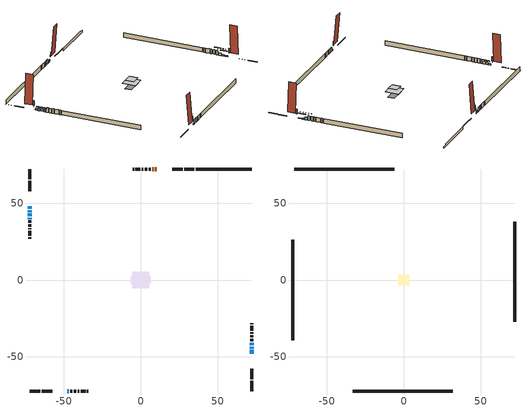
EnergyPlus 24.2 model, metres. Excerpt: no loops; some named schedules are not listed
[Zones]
conditioned space
 floor adiabatic (AdiabaticFloorConstruction): -5.45,-5.45 -5.45,5.45 5.45,5.45 5.45,-5.45 z2.06
 floor foundation (Slab1 construction): -6.53,-2.56 -6.53,2.56 6.53,2.56 6.53,-2.56 z-1.34
 wall outside (RimJoist1 construction): 34.89,72.15 28.11,72.15 / -72.15,-72.15 -65.38,-72.15 / -72.15,72.15 -72.15,65.38 / 72.15,-72.15 72.15,-65.38 z0.84:1.14
 wall outside (RimJoist2 construction): 27.19,72.15 20.37,72.15 / -64.45,-72.15 -57.64,-72.15 / -72.15,64.45 -72.15,57.64 / 72.15,-64.45 72.15,-57.64 z0.84:1.14
 wall outside (AdiabaticWallConstruction 1): 10.54,72.15 9.24,72.15 / 8.31,72.15 7.48,72.15 z0.84:2.87
 wall outside (AdiabaticWallConstruction): -72.15,47.8 -72.15,46.22 z0.84:2; 72.15,-47.8 72.15,-45.48 z0.84:1.45; -47.8,-72.15 -46.8,-72.15 z0.84:2.06; 72.15,-44.56 72.15,-43.4 z0.84:1.73; 72.15,-42.47 72.15,-40.7 z0.84:2.91; -72.15,45.29 -72.15,44.19 / -72.15,43.26 -72.15,41.52 / -72.15,40.6 -72.15,39.62 z0.84:2.61
 wall outside (Wall1 construction): 6.55,72.15 5.07,72.15 / -45.87,-72.15 -44.39,-72.15 / -72.15,38.69 -72.15,37.21 / 72.15,-39.77 72.15,-38.29 z0.84:4.5
 wall outside (Wall2 construction): 4.14,72.15 2.57,72.15 / -43.46,-72.15 -41.89,-72.15 / -72.15,36.28 -72.15,34.71 / 72.15,-37.36 72.15,-35.79 z0.84:4.5
 wall outside (Wall3 construction): 1.64,72.15 0.74,72.15 / -40.96,-72.15 -40.06,-72.15 / -72.15,33.78 -72.15,32.87 / 72.15,-34.86 72.15,-33.95 z0.84:4.5
 wall outside (Wall4 construction): -0.19,72.15 -3.43,72.15 / -39.13,-72.15 -35.89,-72.15 / -72.15,31.94 -72.15,28.71 / 72.15,-33.03 72.15,-29.79 z0.84:4.5
 wall outside (Wall5 construction): -4.36,72.15 -5.21,72.15 / -34.96,-72.15 -34.11,-72.15 / -72.15,27.78 -72.15,26.93 / 72.15,-28.86 72.15,-28.01 z0.84:4.5
 wall foundation (FoundationWall1 construction): 35.82,72.15,-1.34 35.82,72.15,0.84 68.52,72.15,0.84 68.52,72.15,-0.01 72.15,72.15,-0.01 72.15,72.15,-1.34
 window (WindowConstruction): -72.15,47.8 -72.15,46.22 z0.84:2
 window (WindowConstruction 7): 72.15,-47.8 72.15,-45.49 z0.84:1.45
 window (WindowConstruction 6): -47.8,-72.15 -46.8,-72.15 z0.84:2.06
 window (WindowConstruction 1): 72.15,-44.56 72.15,-43.4 z0.84:1.72
 window (WindowConstruction 2): 72.15,-42.47 72.15,-40.7 z0.84:2.91
 window (WindowConstruction 3): -72.15,45.29 -72.15,44.19 z0.84:2.61
 window (WindowConstruction 4): -72.15,43.26 -72.15,41.52 z0.84:2.61
 window (WindowConstruction 5): -72.15,40.6 -72.15,39.62 z0.84:2.61
 door (Door): 10.54,72.15 9.24,72.15 z0.84:2.87
 door (Door 1): 8.31,72.15 7.48,72.15 z0.84:2.87
 ceiling adiabatic (AdiabaticFloorConstruction): 5.45,-5.45 5.45,5.45 -5.45,5.45 -5.45,-5.45 z2.06
 roof outside (Roof2 construction): 11.47,72.15,4.5 11.47,71.84,8.15 12.38,71.84,8.15 12.38,72.15,4.5; -48.73,-72.15,4.5 -48.73,-71.84,8.15 -49.65,-71.84,8.15 -49.65,-72.15,4.5; -72.15,48.73,4.5 -71.84,48.73,8.15 -71.84,49.65,8.15 -72.15,49.65,4.5; 72.15,-48.73,4.5 71.84,-48.73,8.15 71.84,-49.65,8.15 72.15,-49.65,4.5
attic - vented
 floor to conditioned space (Floor1 construction Reversed): -3.53,-3.53 -3.53,3.53 3.53,3.53 3.53,-3.53 z4.5
 wall outside (Wall6 construction): -6.14,72.15 -71.22,72.15 / -33.18,-72.15 31.9,-72.15 / -72.15,26 -72.15,-39.08 / 72.15,-27.08 72.15,38 z0.84:4.5
 roof outside (Roof1 construction): 13.31,72.15,4.5 13.31,70.11,28.94 19.44,70.11,28.94 19.44,72.15,4.5; -50.58,-72.15,4.5 -50.58,-70.11,28.94 -56.71,-70.11,28.94 -56.71,-72.15,4.5; -72.15,50.58,4.5 -70.11,50.58,28.94 -70.11,56.71,28.94 -72.15,56.71,4.5; 72.15,-50.58,4.5 70.11,-50.58,28.94 70.11,-56.71,28.94 72.15,-56.71,4.5
shading: -72.15,44.8 -72.15,49.22 -72.56,49.22 -72.56,44.8 z3.42; 72.15,-41.65 72.15,-51.63 72.56,-51.63 72.56,-41.65 z5.28; 72.15,-39.57 72.15,-48.39 72.56,-48.39 72.56,-39.57 z5.56; 72.15,-36.87 72.15,-46.3 72.56,-46.3 72.56,-36.87 z6.74; -72.15,42.77 -72.15,46.71 -72.56,46.71 -72.56,42.77 z4.03; -72.15,40.1 -72.15,44.68 -72.56,44.68 -72.56,40.1 z4.03; -72.15,38.2 -72.15,42.02 -72.56,42.02 -72.56,38.2 z4.03
[Building]
Building 1: Terrain=Suburbs
[Site:Location]
Mont Joli AP_QC: Latitude {deg}=48.61; Longitude {deg}=-68.21; Time Zone {hr}=-5; Elevation {m}=52; Keep Site Location Information=Yes
[Site:GroundTemperature:Shallow]
-0.843868, -3.04892, -3.2255, -2.1791, 2.02165, 6.20283, 9.82768, 12.1239, 12.319, 10.4514, 6.91898, 2.86606
[Site:WaterMainsTemperature]
Calculation Method=Schedule; Temperature Schedule=mains temperature schedule
[Material] Roughness=Rough; Thermal Absorptance=0.9
Name | Thickness {m} | Conductivity {W/m-K} | Density {kg/m3} | Specific Heat {J/kg-K} | Solar Absorptance | Visible Absorptance
asphalt or fiberglass shingles | 0.00635 | 0.162714 | 1121.4 | 1465.45 | 0.4 | 0.4
ceiling loosefill ins | 0.338667 | 0.0480833 | 16.02 | 1046.75 | 0.7 | 0.7
ceiling stud and cavity | 0.1397 | 0.190256 | 65.682 | 1177.47 | 0.7 | 0.7
concrete 4.0 in. | 0.1016 | 1.803125 | 2242.8 | 837.4 | 0.7 | 0.7
concrete 8.0 in. | 0.2032 | 1.803125 | 2242.8 | 837.4 | 0.7 | 0.7
door material | 0.04445 | 0.0451087 | 512.64 | 1214.23 | 0.7 | 0.7
exterior vertical ins | 0.0457286 | 0.029427 | 32.04 | 1214.23 | 0.7 | 0.7
floor covering | 0.0127 | 0.0433444 | 54.468 | 1339.84 | 0.6 | 0.6
floor rigid ins; wall rigid ins 1 | 0.512978 | 0.029427 | 32.04 | 1214.23 | 0.7 | 0.7
floor stud and cavity | 0.1397 | 1.75129 | 37.0049 | 1207.88 | 0.7 | 0.7
furniture material conditioned space 1 | 0.1524 | 0.115458 | 640.8 | 1214.23 | 0.6 | 0.6
gypsum board | 0.0127 | 0.160291 | 801 | 837.4 | 0.6 | 0.6
gypsum board 1 | 0.0127 | 0.160291 | 801 | 837.4 | 0.7 | 0.7
osb sheathing 0.5 in. | 0.0127 | 0.115458 | 512.64 | 1214.23 | 0.7 | 0.7
osb sheathing 0.75 in. | 0.01905 | 0.115458 | 512.64 | 1214.23 | 0.7 | 0.7
osb sheathing 2.0 in. | 0.0508 | 0.115458 | 512.64 | 1214.23 | 0.7 | 0.7
rim joist rigid ins; wall rigid ins | 0.051816 | 0.029427 | 32.04 | 1214.23 | 0.7 | 0.7
rim joist stud and cavity | 0.0508 | 0.0451784 | 125.044 | 1163.47 | 0.6 | 0.6
rim joist stud and cavity 1 | 0.0508 | 0.0389034 | 125.044 | 1163.47 | 0.6 | 0.6
roof rigid ins | 0.103632 | 0.029427 | 32.04 | 1214.23 | 0.7 | 0.7
roof stud and cavity | 0.2032 | 0.134694 | 78.34581 | 1123.46 | 0.7 | 0.7
wall stud and cavity | 0.1397 | 0.121872 | 139.0536 | 1170.24 | 0.7 | 0.7
wall stud and cavity 1 | 0.1397 | 0.140672 | 139.0536 | 1170.24 | 0.7 | 0.7
wall stud and cavity 2 | 0.1397 | 0.134245 | 139.0536 | 1170.24 | 0.7 | 0.7
wall stud and cavity 3 | 0.1397 | 0.0983129 | 139.0536 | 1170.24 | 0.7 | 0.7
wall stud and cavity 4 | 0.1397 | 0.11824 | 139.0536 | 1170.24 | 0.7 | 0.7
wall stud and cavity 5 | 0.0889 | 6.9971 | 50.32683 | 1063.81 | 0.6 | 0.6
wall stud and cavity 6 | 0.0889 | 0.380278 | 52.3479 | 1209.89 | 0.7 | 0.7
wall stud and cavity 7 | 0.0889 | 0.391764 | 83.0341 | 1211.67 | 0.7 | 0.7
wood siding | 0.0254 | 0.102417 | 544.68 | 1172.36 | 0.4 | 0.4
wood siding 1 | 0.00254 | 0.102417 | 544.68 | 1172.36 | 0.4 | 0.4
wood siding 2; wood siding 3; wood siding 4 | 0.0254 | 0.102417 | 544.68 | 1172.36 | 0.7 | 0.7
[WindowMaterial:SimpleGlazingSystem]
Name | U-Factor {W/m2-K} | Solar Heat Gain Coefficient
WindowMaterial | 1.9027 | 0.35
WindowMaterial 1 | 2.20647 | 0.6
WindowMaterial 2 | 1.79936 | 0.39
WindowMaterial 3 | 1.71362 | 0.41
WindowMaterial 4 | 1.65173 | 0.43
WindowMaterial 5 | 1.734629 | 0.4
WindowMaterial 6 | 6.75625 | 0.73
WindowMaterial 7 | 2.28426 | 0.58
[Construction]
AdiabaticFloorConstruction: floor stud and cavity, floor rigid ins, osb sheathing 0.75 in., floor covering
AdiabaticWallConstruction: wood siding 3, wall rigid ins 1, wall stud and cavity 6, gypsum board
AdiabaticWallConstruction 1: wood siding 4, wall rigid ins 1, wall stud and cavity 6, gypsum board
Door; Door 1: door material
Floor1 construction Reversed: gypsum board, ceiling stud and cavity, ceiling loosefill ins
FoundationWall1 construction: concrete 8.0 in., gypsum board 1
furniture construction conditioned space 1: furniture material conditioned space 1
PartitionWallConstruction: gypsum board, wall stud and cavity 7, gypsum board
RimJoist1 construction: wood siding 2, osb sheathing 2.0 in., rim joist stud and cavity
RimJoist2 construction: wood siding 2, rim joist rigid ins, osb sheathing 2.0 in., rim joist stud and cavity 1
Roof1 construction: asphalt or fiberglass shingles
Roof2 construction: asphalt or fiberglass shingles, roof rigid ins, osb sheathing 0.75 in., roof stud and cavity, gypsum board
Slab1 construction: concrete 4.0 in.
Wall1 construction: wood siding, wall rigid ins, osb sheathing 0.5 in., wall stud and cavity, gypsum board
Wall2 construction: wood siding, wall rigid ins, osb sheathing 0.5 in., wall stud and cavity 1, gypsum board
Wall3 construction: wood siding, wall rigid ins, osb sheathing 0.5 in., wall stud and cavity 2, gypsum board
Wall4 construction: wood siding, wall rigid ins, osb sheathing 0.5 in., wall stud and cavity 3, gypsum board
Wall5 construction: wood siding, wall rigid ins, osb sheathing 0.5 in., wall stud and cavity 4, gypsum board
Wall6 construction: wood siding 1, wall stud and cavity 5
WindowConstruction: WindowMaterial
WindowConstruction 1: WindowMaterial 1
WindowConstruction 2: WindowMaterial 2
WindowConstruction 3: WindowMaterial 3
WindowConstruction 4: WindowMaterial 4
WindowConstruction 5: WindowMaterial 5
WindowConstruction 6: WindowMaterial 6
WindowConstruction 7: WindowMaterial 7
[Zone] Multiplier=1; Part of Total Floor Area=Yes
Name | Volume {m3}
attic - vented | 58.634
conditioned space | 450.9
[Space]
Name | Zone | Volume {m3}
attic - vented 1 | attic - vented | 58.634
conditioned space 1 | conditioned space | 450.9
[ZoneInfiltration:EffectiveLeakageArea]
infil attic - vented 1: Zone or Space=attic - vented 1; Schedule=Always On Discrete; Effective Air Leakage Area {cm2}=1737.39; Stack Coefficient=0.00195388; Wind Coefficient=2.98654e-05
[ZoneMixing]
whole house fan mix: Zone or Space=attic - vented; Schedule=Always On Continuous; Design Flow Rate Calculation Method=Flow/Zone; Design Flow Rate {m3/s}=0; Source Zone or Space=conditioned space
[SurfaceProperty:ExposedFoundationPerimeter]
Slab1: Exposed Perimeter Calculation Method=TotalExposedPerimeter; Total Exposed Perimeter {m}=36.333
[InternalMass] Zone or ZoneList=conditioned space; Space or SpaceList=conditioned space 1
Name | Construction | Surface Area {m2}
furniture mass conditioned space 1 | furniture construction conditioned space 1 | 74.2399
partition wall mass | PartitionWallConstruction | 185.6
[Lights]
interior lighting: Zone or ZoneList or Space or SpaceList=conditioned space 1; Schedule=interior lighting schedule; Design Level Calculation Method=LightingLevel; Lighting Level {W}=343.2; Return Air Fraction=0; Fraction Radiant=0.6; Fraction Visible=0.2; Fraction Replaceable=1
[People]
occupants: Zone or ZoneList or Space or SpaceList=conditioned space 1; Number of People Schedule=occupants schedule; Number of People Calculation Method=People; Number of People=3; Fraction Radiant=0.314171; Sensible Heat Fraction=0.56303; Activity Level Schedule=occupants activity schedule; Carbon Dioxide Generation Rate {m3/s-W}=0; Enable ASHRAE 55 Comfort Warnings=No; Mean Radiant Temperature Calculation Type=EnclosureAveraged
[ElectricEquipment] Zone or ZoneList or Space or SpaceList=conditioned space 1; Design Level Calculation Method=EquipmentLevel
Name | Schedule | Design Level {W} | Fraction Latent | Fraction Radiant | Fraction Lost
clothes dryer | clothes dryer schedule | 140.772 | 0.015 | 0.081 | 0.85
clothes washer | clothes washer schedule | 32.1985 | 0.03 | 0.162 | 0.7
cooking range | cooking range schedule | 215.147 | 0.08 | 0.432 | 0.2
dishwasher | dishwasher schedule | 66.8632 | 0.3 | 0.18 | 0.4
fridge | fridge schedule | 72.9452 | 0 | 0.6 | 0
mech vent bath fan 0 | mech vent bath fan 0 schedule | 50.2 | 0 | 0 | 1
mech vent house fan | mech vent house fan schedule | 19.9167 | 0 | 0 | 0.5
mech vent house fan cfis | mech vent house fan cfis schedule | 0 | 0 | 0 | 0
mech vent range fan 0 | mech vent range fan 0 schedule | 57 | 0 | 0 | 1
misc plug loads | misc plug loads schedule | 494.7 | 0.045 | 0.513 | 0.1
whole house fan | Always On Discrete | 0 | 0 | 0 | 1
[OtherEquipment] Zone or ZoneList or Space or SpaceList=conditioned space 1; Design Level Calculation Method=EquipmentLevel
Name | Fuel Type | Schedule | Design Level {W} | Fraction Latent | Fraction Radiant | Fraction Lost
clothes dryer 1 | Electricity | clothes dryer schedule | 0 | 0.015 | 0.081 | 0.85
cooking range 1 | Electricity | cooking range schedule | 0 | 0.08 | 0.432 | 0.2
general water use latent | None | general water use schedule | 62.594 | 1 | 0 | 0
general water use sensible | None | general water use schedule | -61.6891 | 0 | 0.6 | 0
mech vent house fan latent load | None | Always On Discrete | 0 | 1 | 0 | 0
mech vent house fan sensible load | None | Always On Discrete | 0 | 0 | 0 | 0
water heater energy adjustment1 | Electricity | Always On Discrete | 0.01 | 0 | 0 | 1
[ZoneInfiltration:DesignFlowRate] Zone or ZoneList or Space or SpaceList=conditioned space 1; Schedule=Always On Discrete; Design Flow Rate Calculation Method=Flow/Zone; Design Flow Rate {m3/s}=0
infil flow; natural vent flow; whole house fan flow
[ZoneControl:Thermostat]
conditioned space Thermostat: Zone or ZoneList=conditioned space; Control Type Schedule=conditioned space Thermostat Schedule; Control 1=conditioned space temperature setpoint; Temperature Difference Between Cutout And Setpoint {deltaC}=0
[ThermostatSetpoint:DualSetpoint]
conditioned space temperature setpoint: Heating Setpoint Temperature Schedule=heating setpoint; Cooling Setpoint Temperature Schedule=cooling setpoint
[Zone equipment]
conditioned space: electric baseboard
[Foundation:Kiva]
Foundation Kiva 1: Initial Indoor Air Temperature {C}=18; Wall Height Above Grade {m}=0.839998; Wall Depth Below Slab {m}=0.2032; Custom Block Material Name 1=exterior vertical ins; Custom Block Depth 1 {m}=2.17999; Custom Block X Position 1 {m}=0.2159; Custom Block Z Position 1 {m}=0
[Foundation:Kiva:Settings]
Soil Conductivity {W/m-K}=0.849921; Soil Density {kg/m3}=1842.3; Soil Specific Heat {J/kg-K}=418.7; Ground Solar Absorptivity=0.9; Ground Thermal Absorptivity=0.9; Ground Surface Roughness {m}=0.03; Far-Field Width {m}=40; Deep-Ground Boundary Condition=ZeroFlux; Deep-Ground Depth {m}=40; Minimum Cell Dimension {m}=0.2; Maximum Cell Growth Coefficient=3; Simulation Timestep=Timestep
[Exterior:Lights]
exterior lighting: Schedule=exterior lighting schedule; Design Level {W}=75.6
[EnergyManagementSystem:Sensor] Output:Variable or Output:Meter Index Key=conditioned space
Name | Output:Variable or Output:Meter
conditioned_space_clg_unmet_s | Zone Cooling Setpoint Not Met Time
conditioned_space_htg_unmet_s | Zone Heating Setpoint Not Met Time
fridge_tin_s; tin_s; tin_s_1 | Zone Mean Air Temperature
tout_s | Zone Outdoor Air Drybulb Temperature
win_s | Zone Air Humidity Ratio
[Schedule:Constant]
Name | Hourly Value
Always On Continuous; mech vent house fan schedule; mech vent house fan cfis schedule; Always On Discrete | 1
occupants activity schedule | 117.228
fridge schedule | 0
[Schedule:Week:Daily]
interior lighting schedule Week Rule - Jan1-Jan27: interior lighting schedule day, interior lighting schedule day, interior lighting schedule day, interior lighting schedule day, interior lighting schedule day, interior lighting schedule day, interior lighting schedule day, interior lighting schedule default day, interior lighting schedule default day, interior lighting schedule default day, interior lighting schedule default day, interior lighting schedule default day
interior lighting schedule Week Rule - Jan28-Feb3: interior lighting schedule day, interior lighting schedule day, interior lighting schedule day, interior lighting schedule day, interior lighting schedule day 1, interior lighting schedule day 1, interior lighting schedule day 1, interior lighting schedule default day, interior lighting schedule default day, interior lighting schedule default day, interior lighting schedule default day, interior lighting schedule default day
interior lighting schedule Week Rule - Feb4-Feb24: interior lighting schedule day 1, interior lighting schedule day 1, interior lighting schedule day 1, interior lighting schedule day 1, interior lighting schedule day 1, interior lighting schedule day 1, interior lighting schedule day 1, interior lighting schedule default day, interior lighting schedule default day, interior lighting schedule default day, interior lighting schedule default day, interior lighting schedule default day
interior lighting schedule Week Rule - Feb25-Mar3: interior lighting schedule day 1, interior lighting schedule day 1, interior lighting schedule day 1, interior lighting schedule day 1, interior lighting schedule day 2, interior lighting schedule day 2, interior lighting schedule day 2, interior lighting schedule default day, interior lighting schedule default day, interior lighting schedule default day, interior lighting schedule default day, interior lighting schedule default day
interior lighting schedule Week Rule - Mar4-Mar31: interior lighting schedule day 2, interior lighting schedule day 2, interior lighting schedule day 2, interior lighting schedule day 2, interior lighting schedule day 2, interior lighting schedule day 2, interior lighting schedule day 2, interior lighting schedule default day, interior lighting schedule default day, interior lighting schedule default day, interior lighting schedule default day, interior lighting schedule default day
interior lighting schedule Week Rule - Apr1-Apr28: interior lighting schedule day 3, interior lighting schedule day 3, interior lighting schedule day 3, interior lighting schedule day 3, interior lighting schedule day 3, interior lighting schedule day 3, interior lighting schedule day 3, interior lighting schedule default day, interior lighting schedule default day, interior lighting schedule default day, interior lighting schedule default day, interior lighting schedule default day
interior lighting schedule Week Rule - Apr29-May5: interior lighting schedule day 3, interior lighting schedule day 3, interior lighting schedule day 4, interior lighting schedule day 4, interior lighting schedule day 4, interior lighting schedule day 4, interior lighting schedule day 4, interior lighting schedule default day, interior lighting schedule default day, interior lighting schedule default day, interior lighting schedule default day, interior lighting schedule default day
interior lighting schedule Week Rule - May6-May26: interior lighting schedule day 4, interior lighting schedule day 4, interior lighting schedule day 4, interior lighting schedule day 4, interior lighting schedule day 4, interior lighting schedule day 4, interior lighting schedule day 4, interior lighting schedule default day, interior lighting schedule default day, interior lighting schedule default day, interior lighting schedule default day, interior lighting schedule default day
interior lighting schedule Week Rule - May27-Jun2: interior lighting schedule day 4, interior lighting schedule day 4, interior lighting schedule day 4, interior lighting schedule day 4, interior lighting schedule day 4, interior lighting schedule day 5, interior lighting schedule day 5, interior lighting schedule default day, interior lighting schedule default day, interior lighting schedule default day, interior lighting schedule default day, interior lighting schedule default day
interior lighting schedule Week Rule - Jun3-Jun30: interior lighting schedule day 5, interior lighting schedule day 5, interior lighting schedule day 5, interior lighting schedule day 5, interior lighting schedule day 5, interior lighting schedule day 5, interior lighting schedule day 5, interior lighting schedule default day, interior lighting schedule default day, interior lighting schedule default day, interior lighting schedule default day, interior lighting schedule default day
interior lighting schedule Week Rule - Jul1-Jul28: interior lighting schedule day 6, interior lighting schedule day 6, interior lighting schedule day 6, interior lighting schedule day 6, interior lighting schedule day 6, interior lighting schedule day 6, interior lighting schedule day 6, interior lighting schedule default day, interior lighting schedule default day, interior lighting schedule default day, interior lighting schedule default day, interior lighting schedule default day
interior lighting schedule Week Rule - Jul29-Aug4: interior lighting schedule day 6, interior lighting schedule day 6, interior lighting schedule day 6, interior lighting schedule day 7, interior lighting schedule day 7, interior lighting schedule day 7, interior lighting schedule day 7, interior lighting schedule default day, interior lighting schedule default day, interior lighting schedule default day, interior lighting schedule default day, interior lighting schedule default day
interior lighting schedule Week Rule - Aug5-Aug25: interior lighting schedule day 7, interior lighting schedule day 7, interior lighting schedule day 7, interior lighting schedule day 7, interior lighting schedule day 7, interior lighting schedule day 7, interior lighting schedule day 7, interior lighting schedule default day, interior lighting schedule default day, interior lighting schedule default day, interior lighting schedule default day, interior lighting schedule default day
interior lighting schedule Week Rule - Aug26-Sep1: interior lighting schedule day 7, interior lighting schedule day 7, interior lighting schedule day 7, interior lighting schedule day 7, interior lighting schedule day 7, interior lighting schedule day 7, interior lighting schedule day 8, interior lighting schedule default day, interior lighting schedule default day, interior lighting schedule default day, interior lighting schedule default day, interior lighting schedule default day
interior lighting schedule Week Rule - Sep2-Sep29: interior lighting schedule day 8, interior lighting schedule day 8, interior lighting schedule day 8, interior lighting schedule day 8, interior lighting schedule day 8, interior lighting schedule day 8, interior lighting schedule day 8, interior lighting schedule default day, interior lighting schedule default day, interior lighting schedule default day, interior lighting schedule default day, interior lighting schedule default day
interior lighting schedule Week Rule - Sep30-Oct6: interior lighting schedule day 8, interior lighting schedule day 9, interior lighting schedule day 9, interior lighting schedule day 9, interior lighting schedule day 9, interior lighting schedule day 9, interior lighting schedule day 9, interior lighting schedule default day, interior lighting schedule default day, interior lighting schedule default day, interior lighting schedule default day, interior lighting schedule default day
interior lighting schedule Week Rule - Oct7-Oct27: interior lighting schedule day 9, interior lighting schedule day 9, interior lighting schedule day 9, interior lighting schedule day 9, interior lighting schedule day 9, interior lighting schedule day 9, interior lighting schedule day 9, interior lighting schedule default day, interior lighting schedule default day, interior lighting schedule default day, interior lighting schedule default day, interior lighting schedule default day
interior lighting schedule Week Rule - Oct28-Nov3: interior lighting schedule day 9, interior lighting schedule day 9, interior lighting schedule day 9, interior lighting schedule day 9, interior lighting schedule day 10, interior lighting schedule day 10, interior lighting schedule day 10, interior lighting schedule default day, interior lighting schedule default day, interior lighting schedule default day, interior lighting schedule default day, interior lighting schedule default day
interior lighting schedule Week Rule - Nov4-Nov24: interior lighting schedule day 10, interior lighting schedule day 10, interior lighting schedule day 10, interior lighting schedule day 10, interior lighting schedule day 10, interior lighting schedule day 10, interior lighting schedule day 10, interior lighting schedule default day, interior lighting schedule default day, interior lighting schedule default day, interior lighting schedule default day, interior lighting schedule default day
interior lighting schedule Week Rule - Nov25-Dec1: interior lighting schedule day 10, interior lighting schedule day 10, interior lighting schedule day 10, interior lighting schedule day 10, interior lighting schedule day 10, interior lighting schedule day 10, interior lighting schedule day 11, interior lighting schedule default day, interior lighting schedule default day, interior lighting schedule default day, interior lighting schedule default day, interior lighting schedule default day
interior lighting schedule Week Rule - Dec2-Dec31: interior lighting schedule day 11, interior lighting schedule day 11, interior lighting schedule day 11, interior lighting schedule day 11, interior lighting schedule day 11, interior lighting schedule day 11, interior lighting schedule day 11, interior lighting schedule default day, interior lighting schedule default day, interior lighting schedule default day, interior lighting schedule default day, interior lighting schedule default day
occupants schedule Week Rule - Jan1-Dec31: occupants schedule day, occupants schedule day, occupants schedule day, occupants schedule day, occupants schedule day, occupants schedule day, occupants schedule day, occupants schedule default day, occupants schedule default day, occupants schedule default day, occupants schedule default day, occupants schedule default day
clothes dryer schedule Week Rule - Jan1-Dec31: clothes dryer schedule day, clothes dryer schedule day, clothes dryer schedule day, clothes dryer schedule day, clothes dryer schedule day, clothes dryer schedule day, clothes dryer schedule day, clothes dryer schedule default day, clothes dryer schedule default day, clothes dryer schedule default day, clothes dryer schedule default day, clothes dryer schedule default day
clothes washer schedule Week Rule - Jan1-Dec31: clothes washer schedule day, clothes washer schedule day, clothes washer schedule day, clothes washer schedule day, clothes washer schedule day, clothes washer schedule day, clothes washer schedule day, clothes washer schedule default day, clothes washer schedule default day, clothes washer schedule default day, clothes washer schedule default day, clothes washer schedule default day
cooking range schedule Week Rule - Jan1-Dec31: cooking range schedule day, cooking range schedule day, cooking range schedule day, cooking range schedule day, cooking range schedule day, cooking range schedule day, cooking range schedule day, cooking range schedule default day, cooking range schedule default day, cooking range schedule default day, cooking range schedule default day, cooking range schedule default day
dishwasher schedule Week Rule - Jan1-Dec31: dishwasher schedule day, dishwasher schedule day, dishwasher schedule day, dishwasher schedule day, dishwasher schedule day, dishwasher schedule day, dishwasher schedule day, dishwasher schedule default day, dishwasher schedule default day, dishwasher schedule default day, dishwasher schedule default day, dishwasher schedule default day
mech vent bath fan 0 schedule Week Rule - Jan1-Dec31: mech vent bath fan 0 schedule day, mech vent bath fan 0 schedule day, mech vent bath fan 0 schedule day, mech vent bath fan 0 schedule day, mech vent bath fan 0 schedule day, mech vent bath fan 0 schedule day, mech vent bath fan 0 schedule day, mech vent bath fan 0 schedule default day, mech vent bath fan 0 schedule default day, mech vent bath fan 0 schedule default day, mech vent bath fan 0 schedule default day, mech vent bath fan 0 schedule default day
mech vent range fan 0 schedule Week Rule - Jan1-Dec31: mech vent range fan 0 schedule day, mech vent range fan 0 schedule day, mech vent range fan 0 schedule day, mech vent range fan 0 schedule day, mech vent range fan 0 schedule day, mech vent range fan 0 schedule day, mech vent range fan 0 schedule day, mech vent range fan 0 schedule default day, mech vent range fan 0 schedule default day, mech vent range fan 0 schedule default day, mech vent range fan 0 schedule default day, mech vent range fan 0 schedule default day
misc plug loads schedule Week Rule - Jan1-Dec31: misc plug loads schedule day, misc plug loads schedule day, misc plug loads schedule day, misc plug loads schedule day, misc plug loads schedule day, misc plug loads schedule day, misc plug loads schedule day, misc plug loads schedule default day, misc plug loads schedule default day, misc plug loads schedule default day, misc plug loads schedule default day, misc plug loads schedule default day
general water use schedule Week Rule - Jan1-Dec31: general water use schedule day, general water use schedule day, general water use schedule day, general water use schedule day, general water use schedule day, general water use schedule day, general water use schedule day, general water use schedule default day, general water use schedule default day, general water use schedule default day, general water use schedule default day, general water use schedule default day
exterior lighting schedule Week Rule - Jan1-Jan27: exterior lighting schedule day, exterior lighting schedule day, exterior lighting schedule day, exterior lighting schedule day, exterior lighting schedule day, exterior lighting schedule day, exterior lighting schedule day, exterior lighting schedule default day, exterior lighting schedule default day, exterior lighting schedule default day, exterior lighting schedule default day, exterior lighting schedule default day
exterior lighting schedule Week Rule - Jan28-Feb3: exterior lighting schedule day, exterior lighting schedule day, exterior lighting schedule day, exterior lighting schedule day, exterior lighting schedule day 1, exterior lighting schedule day 1, exterior lighting schedule day 1, exterior lighting schedule default day, exterior lighting schedule default day, exterior lighting schedule default day, exterior lighting schedule default day, exterior lighting schedule default day
exterior lighting schedule Week Rule - Feb4-Feb24: exterior lighting schedule day 1, exterior lighting schedule day 1, exterior lighting schedule day 1, exterior lighting schedule day 1, exterior lighting schedule day 1, exterior lighting schedule day 1, exterior lighting schedule day 1, exterior lighting schedule default day, exterior lighting schedule default day, exterior lighting schedule default day, exterior lighting schedule default day, exterior lighting schedule default day
exterior lighting schedule Week Rule - Feb25-Mar3: exterior lighting schedule day 1, exterior lighting schedule day 1, exterior lighting schedule day 1, exterior lighting schedule day 1, exterior lighting schedule day 2, exterior lighting schedule day 2, exterior lighting schedule day 2, exterior lighting schedule default day, exterior lighting schedule default day, exterior lighting schedule default day, exterior lighting schedule default day, exterior lighting schedule default day
exterior lighting schedule Week Rule - Mar4-Mar31: exterior lighting schedule day 2, exterior lighting schedule day 2, exterior lighting schedule day 2, exterior lighting schedule day 2, exterior lighting schedule day 2, exterior lighting schedule day 2, exterior lighting schedule day 2, exterior lighting schedule default day, exterior lighting schedule default day, exterior lighting schedule default day, exterior lighting schedule default day, exterior lighting schedule default day
exterior lighting schedule Week Rule - Apr1-Apr28: exterior lighting schedule day 3, exterior lighting schedule day 3, exterior lighting schedule day 3, exterior lighting schedule day 3, exterior lighting schedule day 3, exterior lighting schedule day 3, exterior lighting schedule day 3, exterior lighting schedule default day, exterior lighting schedule default day, exterior lighting schedule default day, exterior lighting schedule default day, exterior lighting schedule default day
exterior lighting schedule Week Rule - Apr29-May5: exterior lighting schedule day 3, exterior lighting schedule day 3, exterior lighting schedule day 4, exterior lighting schedule day 4, exterior lighting schedule day 4, exterior lighting schedule day 4, exterior lighting schedule day 4, exterior lighting schedule default day, exterior lighting schedule default day, exterior lighting schedule default day, exterior lighting schedule default day, exterior lighting schedule default day
exterior lighting schedule Week Rule - May6-May26: exterior lighting schedule day 4, exterior lighting schedule day 4, exterior lighting schedule day 4, exterior lighting schedule day 4, exterior lighting schedule day 4, exterior lighting schedule day 4, exterior lighting schedule day 4, exterior lighting schedule default day, exterior lighting schedule default day, exterior lighting schedule default day, exterior lighting schedule default day, exterior lighting schedule default day
exterior lighting schedule Week Rule - May27-Jun2: exterior lighting schedule day 4, exterior lighting schedule day 4, exterior lighting schedule day 4, exterior lighting schedule day 4, exterior lighting schedule day 4, exterior lighting schedule day 5, exterior lighting schedule day 5, exterior lighting schedule default day, exterior lighting schedule default day, exterior lighting schedule default day, exterior lighting schedule default day, exterior lighting schedule default day
exterior lighting schedule Week Rule - Jun3-Jun30: exterior lighting schedule day 5, exterior lighting schedule day 5, exterior lighting schedule day 5, exterior lighting schedule day 5, exterior lighting schedule day 5, exterior lighting schedule day 5, exterior lighting schedule day 5, exterior lighting schedule default day, exterior lighting schedule default day, exterior lighting schedule default day, exterior lighting schedule default day, exterior lighting schedule default day
exterior lighting schedule Week Rule - Jul1-Jul28: exterior lighting schedule day 6, exterior lighting schedule day 6, exterior lighting schedule day 6, exterior lighting schedule day 6, exterior lighting schedule day 6, exterior lighting schedule day 6, exterior lighting schedule day 6, exterior lighting schedule default day, exterior lighting schedule default day, exterior lighting schedule default day, exterior lighting schedule default day, exterior lighting schedule default day
exterior lighting schedule Week Rule - Jul29-Aug4: exterior lighting schedule day 6, exterior lighting schedule day 6, exterior lighting schedule day 6, exterior lighting schedule day 7, exterior lighting schedule day 7, exterior lighting schedule day 7, exterior lighting schedule day 7, exterior lighting schedule default day, exterior lighting schedule default day, exterior lighting schedule default day, exterior lighting schedule default day, exterior lighting schedule default day
exterior lighting schedule Week Rule - Aug5-Aug25: exterior lighting schedule day 7, exterior lighting schedule day 7, exterior lighting schedule day 7, exterior lighting schedule day 7, exterior lighting schedule day 7, exterior lighting schedule day 7, exterior lighting schedule day 7, exterior lighting schedule default day, exterior lighting schedule default day, exterior lighting schedule default day, exterior lighting schedule default day, exterior lighting schedule default day
[Schedule:Year]
interior lighting schedule: interior lighting schedule Week Rule - Jan1-Jan27, 1, 1, 1, 27, interior lighting schedule Week Rule - Jan28-Feb3, 1, 28, 2, 3, interior lighting schedule Week Rule - Feb4-Feb24, 2, 4, 2, 24, interior lighting schedule Week Rule - Feb25-Mar3, 2, 25, 3, 3, interior lighting schedule Week Rule - Mar4-Mar31, 3, 4, 3, 31, interior lighting schedule Week Rule - Apr1-Apr28, 4, 1, 4, 28, interior lighting schedule Week Rule - Apr29-May5, 4, 29, 5, 5, interior lighting schedule Week Rule - May6-May26, 5, 6, 5, 26, interior lighting schedule Week Rule - May27-Jun2, 5, 27, 6, 2, interior lighting schedule Week Rule - Jun3-Jun30, 6, 3, 6, 30, interior lighting schedule Week Rule - Jul1-Jul28, 7, 1, 7, 28, interior lighting schedule Week Rule - Jul29-Aug4, 7, 29, 8, 4, interior lighting schedule Week Rule - Aug5-Aug25, 8, 5, 8, 25, interior lighting schedule Week Rule - Aug26-Sep1, 8, 26, 9, 1, interior lighting schedule Week Rule - Sep2-Sep29, 9, 2, 9, 29, interior lighting schedule Week Rule - Sep30-Oct6, 9, 30, 10, 6, interior lighting schedule Week Rule - Oct7-Oct27, 10, 7, 10, 27, interior lighting schedule Week Rule - Oct28-Nov3, 10, 28, 11, 3, interior lighting schedule Week Rule - Nov4-Nov24, 11, 4, 11, 24, interior lighting schedule Week Rule - Nov25-Dec1, 11, 25, 12, 1, interior lighting schedule Week Rule - Dec2-Dec31, 12, 2, 12, 31
occupants schedule: occupants schedule Week Rule - Jan1-Dec31, 1, 1, 12, 31
clothes dryer schedule: clothes dryer schedule Week Rule - Jan1-Dec31, 1, 1, 12, 31
clothes washer schedule: clothes washer schedule Week Rule - Jan1-Dec31, 1, 1, 12, 31
cooking range schedule: cooking range schedule Week Rule - Jan1-Dec31, 1, 1, 12, 31
dishwasher schedule: dishwasher schedule Week Rule - Jan1-Dec31, 1, 1, 12, 31
mech vent bath fan 0 schedule: mech vent bath fan 0 schedule Week Rule - Jan1-Dec31, 1, 1, 12, 31
mech vent range fan 0 schedule: mech vent range fan 0 schedule Week Rule - Jan1-Dec31, 1, 1, 12, 31
misc plug loads schedule: misc plug loads schedule Week Rule - Jan1-Dec31, 1, 1, 12, 31
general water use schedule: general water use schedule Week Rule - Jan1-Dec31, 1, 1, 12, 31
exterior lighting schedule: exterior lighting schedule Week Rule - Jan1-Jan27, 1, 1, 1, 27, exterior lighting schedule Week Rule - Jan28-Feb3, 1, 28, 2, 3, exterior lighting schedule Week Rule - Feb4-Feb24, 2, 4, 2, 24, exterior lighting schedule Week Rule - Feb25-Mar3, 2, 25, 3, 3, exterior lighting schedule Week Rule - Mar4-Mar31, 3, 4, 3, 31, exterior lighting schedule Week Rule - Apr1-Apr28, 4, 1, 4, 28, exterior lighting schedule Week Rule - Apr29-May5, 4, 29, 5, 5, exterior lighting schedule Week Rule - May6-May26, 5, 6, 5, 26, exterior lighting schedule Week Rule - May27-Jun2, 5, 27, 6, 2, exterior lighting schedule Week Rule - Jun3-Jun30, 6, 3, 6, 30, exterior lighting schedule Week Rule - Jul1-Jul28, 7, 1, 7, 28, exterior lighting schedule Week Rule - Jul29-Aug4, 7, 29, 8, 4, exterior lighting schedule Week Rule - Aug5-Aug25, 8, 5, 8, 25, exterior lighting schedule Week Rule - Aug26-Sep1, 8, 26, 9, 1, exterior lighting schedule Week Rule - Sep2-Sep29, 9, 2, 9, 29, exterior lighting schedule Week Rule - Sep30-Oct6, 9, 30, 10, 6, exterior lighting schedule Week Rule - Oct7-Oct27, 10, 7, 10, 27, exterior lighting schedule Week Rule - Oct28-Nov3, 10, 28, 11, 3, exterior lighting schedule Week Rule - Nov4-Nov24, 11, 4, 11, 24, exterior lighting schedule Week Rule - Nov25-Dec1, 11, 25, 12, 1, exterior lighting schedule Week Rule - Dec2-Dec31, 12, 2, 12, 31
[Schedule:Compact]
conditioned space Thermostat Schedule: Through: 12/31, For: AllDays, Until: 24:00, 4
mains temperature schedule: Through: 01/01, For: AllDays, Until: 24:00, 4.55833, Through: 01/02, For: AllDays, Until: 24:00, 4.48833, Through: 01/03, For: AllDays, Until: 24:00, 4.41944, Through: 01/04, For: AllDays, Until: 24:00, 4.35111, Through: 01/05, For: AllDays, Until: 24:00, 4.28389, Through: 01/06, For: AllDays, Until: 24:00, 4.21778, Through: 01/07, For: AllDays, Until: 24:00, 4.15278, Through: 01/08, For: AllDays, Until: 24:00, 4.08889, Through: 01/09, For: AllDays, Until: 24:00, 4.02611, Through: 01/10, For: AllDays, Until: 24:00, 3.96444, Through: 01/11, For: AllDays, Until: 24:00, 3.90333, Through: 01/12, For: AllDays, Until: 24:00, 3.84389, Through: 01/13, For: AllDays, Until: 24:00, 3.78556, Through: 01/14, For: AllDays, Until: 24:00, 3.72833, Through: 01/15, For: AllDays, Until: 24:00, 3.67222, Through: 01/16, For: AllDays, Until: 24:00, 3.61722, Through: 01/17, For: AllDays, Until: 24:00, 3.56333, Through: 01/18, For: AllDays, Until: 24:00, 3.51111, Through: 01/19, For: AllDays, Until: 24:00, 3.46, Through: 01/20, For: AllDays, Until: 24:00, 3.41, Through: 01/21, For: AllDays, Until: 24:00, 3.36111, Through: 01/22, For: AllDays, Until: 24:00, 3.31389, Through: 01/23, For: AllDays, Until: 24:00, 3.26778, Through: 01/24, For: AllDays, Until: 24:00, 3.22278, Through: 01/25, For: AllDays, Until: 24:00, 3.17944, Through: 01/26, For: AllDays, Until: 24:00, 3.13722, Through: 01/27, For: AllDays, Until: 24:00, 3.09667, Through: 01/28, For: AllDays, Until: 24:00, 3.05722, Through: 01/29, For: AllDays, Until: 24:00, 3.01944, Through: 01/30, For: AllDays, Until: 24:00, 2.98278, Through: 01/31, For: AllDays, Until: 24:00, 2.94778, Through: 02/01, For: AllDays, Until: 24:00, 2.91389, Through: 02/02, For: AllDays, Until: 24:00, 2.88167, Through: 02/03, For: AllDays, Until: 24:00, 2.85056, Through: 02/04, For: AllDays, Until: 24:00, 2.82111, Through: 02/05, For: AllDays, Until: 24:00, 2.79278, Through: 02/06, For: AllDays, Until: 24:00, 2.76667, Through: 02/07, For: AllDays, Until: 24:00, 2.74111, Through: 02/08, For: AllDays, Until: 24:00, 2.71778, Through: 02/09, For: AllDays, Until: 24:00, 2.69556, Through: 02/10, For: AllDays, Until: 24:00, 2.675, Through: 02/11, For: AllDays, Until: 24:00, 2.65556, Through: 02/12, For: AllDays, Until: 24:00, 2.63833, Through: 02/13, For: AllDays, Until: 24:00, 2.62222, Through: 02/14, For: AllDays, Until: 24:00, 2.60722, Through: 02/15, For: AllDays, Until: 24:00, 2.59389, Through: 02/16, For: AllDays, Until: 24:00, 2.58278, Through: 02/17, For: AllDays, Until: 24:00, 2.57222, Through: 02/18, For: AllDays, Until: 24:00, 2.56389, Through: 02/19, For: AllDays, Until: 24:00, 2.55667, Through: 02/20, For: AllDays, Until: 24:00, 2.55111, Through: 02/21, For: AllDays, Until: 24:00, 2.54722, Through: 02/22, For: AllDays, Until: 24:00, 2.545, Through: 02/23, For: AllDays, Until: 24:00, 2.54389, Through: 02/24, For: AllDays, Until: 24:00, 2.54444, Through: 02/25, For: AllDays, Until: 24:00, 2.54667, Through: 02/26, For: AllDays, Until: 24:00, 2.55056, Through: 02/27, For: AllDays, Until: 24:00, 2.55556, Through: 02/28, For: AllDays, Until: 24:00, 2.56222, Through: 03/01, For: AllDays, Until: 24:00, 2.57056, Through: 03/02, For: AllDays, Until: 24:00, 2.58, Through: 03/03, For: AllDays, Until: 24:00, 2.59167, Through: 03/04, For: AllDays, Until: 24:00, 2.60444, Through: 03/05, For: AllDays, Until: 24:00, 2.61889, Through: 03/06, For: AllDays, Until: 24:00, 2.63444, Through: 03/07, For: AllDays, Until: 24:00, 2.65167, Through: 03/08, For: AllDays, Until: 24:00, 2.67056, Through: 03/09, For: AllDays, Until: 24:00, 2.69111, Through: 03/10, For: AllDays, Until: 24:00, 2.71278, Through: 03/11, For: AllDays, Until: 24:00, 2.73611, Through: 03/12, For: AllDays, Until: 24:00, 2.76111, Through: 03/13, For: AllDays, Until: 24:00, 2.78722, Through: 03/14, For: AllDays, Until: 24:00, 2.815, Through: 03/15, For: AllDays, Until: 24:00, 2.84389, Through: 03/16, For: AllDays, Until: 24:00, 2.87444, Through: 03/17, For: AllDays, Until: 24:00, 2.90667, Through: 03/18, For: AllDays, Until: 24:00, 2.94, Through: 03/19, For: AllDays, Until: 24:00, 2.975, Through: 03/20, For: AllDays, Until: 24:00, 3.01111, Through: 03/21, For: AllDays, Until: 24:00, 3.04889, Through: 03/22, For: AllDays, Until: 24:00, 3.08833, Through: 03/23, For: AllDays, Until: 24:00, 3.12833, Through: 03/24, For: AllDays, Until: 24:00, 3.17056, Through: 03/25, For: AllDays, Until: 24:00, 3.21333, Through: 03/26, For: AllDays, Until: 24:00, 3.25778, Through: 03/27, For: AllDays, Until: 24:00, 3.30389, Through: 03/28, For: AllDays, Until: 24:00, 3.35111, Through: 03/29, For: AllDays, Until: 24:00, 3.39944, Through: 03/30, For: AllDays, Until: 24:00, 3.44889, Through: 03/31, For: AllDays, Until: 24:00, 3.5, Through: 04/01, For: AllDays, Until: 24:00, 3.55222, Through: 04/02, For: AllDays, Until: 24:00, 3.60556, Through: 04/03, For: AllDays, Until: 24:00, 3.66, Through: 04/04, For: AllDays, Until: 24:00, 3.71611, Through: 04/05, For: AllDays, Until: 24:00, 3.77278, Through: 04/06, For: AllDays, Until: 24:00, 3.83111, Through: 04/07, For: AllDays, Until: 24:00, 3.89056, Through: 04/08, For: AllDays, Until: 24:00, 3.95111, Through: 04/09, For: AllDays, Until: 24:00, 4.01278, Through: 04/10, For: AllDays, Until: 24:00, 4.075, Through: 04/11, For: AllDays, Until: 24:00, 4.13889, Through: 04/12, For: AllDays, Until: 24:00, 4.20389, Through: 04/13, For: AllDays, Until: 24:00, 4.27, Through: 04/14, For: AllDays, Until: 24:00, 4.33667, Through: 04/15, For: AllDays, Until: 24:00, 4.40444, Through: 04/16, For: AllDays, Until: 24:00, 4.47333, Through: 04/17, For: AllDays, Until: 24:00, 4.54333, Through: 04/18, For: AllDays, Until: 24:00, 4.61389, Through: 04/19, For: AllDays, Until: 24:00, 4.68556, Through: 04/20, For: AllDays, Until: 24:00, 4.75833, Through: 04/21, For: AllDays, Until: 24:00, 4.83167, Through: 04/22, For: AllDays, Until: 24:00, 4.90611, Through: 04/23, For: AllDays, Until: 24:00, 4.98111, Through: 04/24, For: AllDays, Until: 24:00, 5.05722, Through: 04/25, For: AllDays, Until: 24:00, 5.13389, Through: 04/26, For: AllDays, Until: 24:00, 5.21167, Through: 04/27, For: AllDays, Until: 24:00, 5.29, Through: 04/28, For: AllDays, Until: 24:00, 5.36889, Through: 04/29, For: AllDays, Until: 24:00, 5.44833, Through: 04/30, For: AllDays, Until: 24:00, 5.52889, Through: 05/01, For: AllDays, Until: 24:00, 5.61, Through: 05/02, For: AllDays, Until: 24:00, 5.69111, Through: 05/03, For: AllDays, Until: 24:00, 5.77333, Through: 05/04, For: AllDays, Until: 24:00, 5.85667, Through: 05/05, For: AllDays, Until: 24:00, 5.94, Through: 05/06, For: AllDays, Until: 24:00, 6.02389, Through: 05/07, For: AllDays, Until: 24:00, 6.10778, Through: 05/08, For: AllDays, Until: 24:00, 6.19278, Through: 05/09, For: AllDays, Until: 24:00, 6.27833, Through: 05/10, For: AllDays, Until: 24:00, 6.36389, Through: 05/11, For: AllDays, Until: 24:00, 6.45, Through: 05/12, For: AllDays, Until: 24:00, 6.53667, Through: 05/13, For: AllDays, Until: 24:00, 6.62333, Through: 05/14, For: AllDays, Until: 24:00, 6.71056, Through: 05/15, For: AllDays, Until: 24:00, 6.79778, Through: 05/16, For: AllDays, Until: 24:00, 6.88556, Through: 05/17, For: AllDays, Until: 24:00, 6.97389, Through: 05/18, For: AllDays, Until: 24:00, 7.06222, Through: 05/19, For: AllDays, Until: 24:00, 7.15056, Through: 05/20, For: AllDays, Until: 24:00, 7.23889, Through: 05/21, For: AllDays, Until: 24:00, 7.32778, Through: 05/22, For: AllDays, Until: 24:00, 7.41667, Through: 05/23, For: AllDays, Until: 24:00, 7.50556, Through: 05/24, For: AllDays, Until: 24:00, 7.59444, Through: 05/25, For: AllDays, Until: 24:00, 7.68333, Through: 05/26, For: AllDays, Until: 24:00, 7.77278, Through: 05/27, For: AllDays, Until: 24:00, 7.86167, Through: 05/28, For: AllDays, Until: 24:00, 7.95056, Through: 05/29, For: AllDays, Until: 24:00, 8.03944, Through: 05/30, For: AllDays, Until: 24:00, 8.12833, Through: 05/31, For: AllDays, Until: 24:00, 8.21722, Through: 06/01, For: AllDays, Until: 24:00, 8.30556, Through: 06/02, For: AllDays, Until: 24:00, 8.39389, Through: 06/03, For: AllDays, Until: 24:00, 8.48222, Through: 06/04, For: AllDays, Until: 24:00, 8.57, Through: 06/05, For: AllDays, Until: 24:00, 8.65778, Through: 06/06, For: AllDays, Until: 24:00, 8.745, Through: 06/07, For: AllDays, Until: 24:00, 8.83222, Through: 06/08, For: AllDays, Until: 24:00, 8.91889, Through: 06/09, For: AllDays, Until: 24:00, 9.00556, Through: 06/10, For: AllDays, Until: 24:00, 9.09167, Through: 06/11, For: AllDays, Until: 24:00, 9.17722, Through: 06/12, For: AllDays, Until: 24:00, 9.26222, Through: 06/13, For: AllDays, Until: 24:00, 9.34722, Through: 06/14, For: AllDays, Until: 24:00, 9.43111, Through: 06/15, For: AllDays, Until: 24:00, 9.515, Through: 06/16, For: AllDays, Until: 24:00, 9.59833, Through: 06/17, For: AllDays, Until: 24:00, 9.68111, Through: 06/18, For: AllDays, Until: 24:00, 9.76333, Through: 06/19, For: AllDays, Until: 24:00, 9.84444, Through: 06/20, For: AllDays, Until: 24:00, 9.92556, Through: 06/21, For: AllDays, Until: 24:00, 10.0056, Through: 06/22, For: AllDays, Until: 24:00, 10.085, Through: 06/23, For: AllDays, Until: 24:00, 10.1639, Through: 06/24, For: AllDays, Until: 24:00, 10.2422, Through: 06/25, For: AllDays, Until: 24:00, 10.3194, Through: 06/26, For: AllDays, Until: 24:00, 10.3961, Through: 06/27, For: AllDays, Until: 24:00, 10.4717, Through: 06/28, For: AllDays, Until: 24:00, 10.5467, Through: 06/29, For: AllDays, Until: 24:00, 10.6206, Through: 06/30, For: AllDays, Until: 24:00, 10.6939, Through: 07/01, For: AllDays, Until: 24:00, 10.7667, Through: 07/02, For: AllDays, Until: 24:00, 10.8378, Through: 07/03, For: AllDays, Until: 24:00, 10.9083, Through: 07/04, For: AllDays, Until: 24:00, 10.9783, Through: 07/05, For: AllDays, Until: 24:00, 11.0467, Through: 07/06, For: AllDays, Until: 24:00, 11.1144, Through: 07/07, For: AllDays, Until: 24:00, 11.1811, Through: 07/08, For: AllDays, Until: 24:00, 11.2467, Through: 07/09, For: AllDays, Until: 24:00, 11.3111, Through: 07/10, For: AllDays, Until: 24:00, 11.375, Through: 07/11, For: AllDays, Until: 24:00, 11.4372, Through: 07/12, For: AllDays, Until: 24:00, 11.4989, Through: 07/13, For: AllDays, Until: 24:00, 11.5589, Through: 07/14, For: AllDays, Until: 24:00, 11.6178, Through: 07/15, For: AllDays, Until: 24:00, 11.6761, Through: 07/16, For: AllDays, Until: 24:00, 11.7328, Through: 07/17, For: AllDays, Until: 24:00, 11.7883, Through: 07/18, For: AllDays, Until: 24:00, 11.8428, Through: 07/19, For: AllDays, Until: 24:00, 11.8956, Through: 07/20, For: AllDays, Until: 24:00, 11.9478, Through: 07/21, For: AllDays, Until: 24:00, 11.9983, Through: 07/22, For: AllDays, Until: 24:00, 12.0478, Through: 07/23, For: AllDays, Until: 24:00, 12.0956, Through: 07/24, For: AllDays, Until: 24:00, 12.1428, Through: 07/25, For: AllDays, Until: 24:00, 12.1883, Through: 07/26, For: AllDays, Until: 24:00, 12.2322, Through: 07/27, For: AllDays, Until: 24:00, 12.275, Through: 07/28, For: AllDays, Until: 24:00, 12.3167, Through: 07/29, For: AllDays, Until: 24:00, 12.3567, Through: 07/30, For: AllDays, Until: 24:00, 12.3956, Through: 07/31, For: AllDays, Until: 24:00, 12.4328, Through: 08/01, For: AllDays, Until: 24:00, 12.4689, Through: 08/02, For: AllDays, Until: 24:00, 12.5033, Through: 08/03, For: AllDays, Until: 24:00, 12.5367, Through: 08/04, For: AllDays, Until: 24:00, 12.5683, Through: 08/05, For: AllDays, Until: 24:00, 12.5983, Through: 08/06, For: AllDays, Until: 24:00, 12.6272, Through: 08/07, For: AllDays, Until: 24:00, 12.6544, Through: 08/08, For: AllDays, Until: 24:00, 12.6806, Through: 08/09, For: AllDays, Until: 24:00, 12.705, Through: 08/10, For: AllDays, Until: 24:00, 12.7278, Through: 08/11, For: AllDays, Until: 24:00, 12.7494, Through: 08/12, For: AllDays, Until: 24:00, 12.7694, Through: 08/13, For: AllDays, Until: 24:00, 12.7878, Through: 08/14, For: AllDays, Until: 24:00, 12.805, Through: 08/15, For: AllDays, Until: 24:00, 12.8206, Through: 08/16, For: AllDays, Until: 24:00, 12.8344, Through: 08/17, For: AllDays, Until: 24:00, 12.8467, Through: 08/18, For: AllDays, Until: 24:00, 12.8578, Through: 08/19, For: AllDays, Until: 24:00, 12.8672, Through: 08/20, For: AllDays, Until: 24:00, 12.875, Through: 08/21, For: AllDays, Until: 24:00, 12.8817, Through: 08/22, For: AllDays, Until: 24:00, 12.8867, Through: 08/23, For: AllDays, Until: 24:00, 12.89, Through: 08/24, For: AllDays, Until: 24:00, 12.8917, Through: 08/25, For: AllDays, Until: 24:00, 12.8917, Through: 08/26, For: AllDays, Until: 24:00, 12.8906, Through: 08/27, For: AllDays, Until: 24:00, 12.8878, Through: 08/28, For: AllDays, Until: 24:00, 12.8833, Through: 08/29, For: AllDays, Until: 24:00, 12.8772, Through: 08/30, For: AllDays, Until: 24:00, 12.87, Through: 08/31, For: AllDays, Until: 24:00, 12.8611, Through: 09/01, For: AllDays, Until: 24:00, 12.8506, Through: 09/02, For: AllDays, Until: 24:00, 12.8389, Through: 09/03, For: AllDays, Until: 24:00, 12.825, Through: 09/04, For: AllDays, Until: 24:00, 12.81, Through: 09/05, For: AllDays, Until: 24:00, 12.7939, Through: 09/06, For: AllDays, Until: 24:00, 12.7756, Through: 09/07, For: AllDays, Until: 24:00, 12.7561, Through: 09/08, For: AllDays, Until: 24:00, 12.735, Through: 09/09, For: AllDays, Until: 24:00, 12.7128, Through: 09/10, For: AllDays, Until: 24:00, 12.6889, Through: 09/11, For: AllDays, Until: 24:00, 12.6633, Through: 09/12, For: AllDays, Until: 24:00, 12.6367, Through: 09/13, For: AllDays, Until: 24:00, 12.6078, Through: 09/14, For: AllDays, Until: 24:00, 12.5783, Through: 09/15, For: AllDays, Until: 24:00, 12.5472, Through: 09/16, For: AllDays, Until: 24:00, 12.5144, Through: 09/17, For: AllDays, Until: 24:00, 12.48, Through: 09/18, For: AllDays, Until: 24:00, 12.4444, Through: 09/19, For: AllDays, Until: 24:00, 12.4078, Through: 09/20, For: AllDays, Until: 24:00, 12.3694, Through: 09/21, For: AllDays, Until: 24:00, 12.33, Through: 09/22, For: AllDays, Until: 24:00, 12.2889, Through: 09/23, For: AllDays, Until: 24:00, 12.2467, Through: 09/24, For: AllDays, Until: 24:00, 12.2028, Through: 09/25, For: AllDays, Until: 24:00, 12.1578, Through: 09/26, For: AllDays, Until: 24:00, 12.1111, Through: 09/27, For: AllDays, Until: 24:00, 12.0633, Through: 09/28, For: AllDays, Until: 24:00, 12.0144, Through: 09/29, For: AllDays, Until: 24:00, 11.9644, Through: 09/30, For: AllDays, Until: 24:00, 11.9128, Through: 10/01, For: AllDays, Until: 24:00, 11.86, Through: 10/02, For: AllDays, Until: 24:00, 11.8061, Through: 10/03, For: AllDays, Until: 24:00, 11.7511, Through: 10/04, For: AllDays, Until: 24:00, 11.6944, Through: 10/05, For: AllDays, Until: 24:00, 11.6372, Through: 10/06, For: AllDays, Until: 24:00, 11.5783, Through: 10/07, For: AllDays, Until: 24:00, 11.5183, Through: 10/08, For: AllDays, Until: 24:00, 11.4578, Through: 10/09, For: AllDays, Until: 24:00, 11.3956, Through: 10/10, For: AllDays, Until: 24:00, 11.3322, Through: 10/11, For: AllDays, Until: 24:00, 11.2678, Through: 10/12, For: AllDays, Until: 24:00, 11.2028, Through: 10/13, For: AllDays, Until: 24:00, 11.1367, Through: 10/14, For: AllDays, Until: 24:00, 11.0689, Through: 10/15, For: AllDays, Until: 24:00, 11.0006, Through: 10/16, For: AllDays, Until: 24:00, 10.9317, Through: 10/17, For: AllDays, Until: 24:00, 10.8611, Through: 10/18, For: AllDays, Until: 24:00, 10.79, Through: 10/19, For: AllDays, Until: 24:00, 10.7178, Through: 10/20, For: AllDays, Until: 24:00, 10.645, Through: 10/21, For: AllDays, Until: 24:00, 10.5711, Through: 10/22, For: AllDays, Until: 24:00, 10.4961, Through: 10/23, For: AllDays, Until: 24:00, 10.4211, Through: 10/24, For: AllDays, Until: 24:00, 10.3444, Through: 10/25, For: AllDays, Until: 24:00, 10.2672, Through: 10/26, For: AllDays, Until: 24:00, 10.1894, Through: 10/27, For: AllDays, Until: 24:00, 10.1111, Through: 10/28, For: AllDays, Until: 24:00, 10.0317, Through: 10/29, For: AllDays, Until: 24:00, 9.95167, Through: 10/30, For: AllDays, Until: 24:00, 9.87111, Through: 10/31, For: AllDays, Until: 24:00, 9.79, Through: 11/01, For: AllDays, Until: 24:00, 9.70778, Through: 11/02, For: AllDays, Until: 24:00, 9.62556, Through: 11/03, For: AllDays, Until: 24:00, 9.54222, Through: 11/04, For: AllDays, Until: 24:00, 9.45889, Through: 11/05, For: AllDays, Until: 24:00, 9.37444, Through: 11/06, For: AllDays, Until: 24:00, 9.29, Through: 11/07, For: AllDays, Until: 24:00, 9.205, Through: 11/08, For: AllDays, Until: 24:00, 9.11944, Through: 11/09, For: AllDays, Until: 24:00, 9.03389, Through: 11/10, For: AllDays, Until: 24:00, 8.94722, Through: 11/11, For: AllDays, Until: 24:00, 8.86056, Through: 11/12, For: AllDays, Until: 24:00, 8.77389, Through: 11/13, For: AllDays, Until: 24:00, 8.68611, Through: 11/14, For: AllDays, Until: 24:00, 8.59889, Through: 11/15, For: AllDays, Until: 24:00, 8.51111, Through: 11/16, For: AllDays, Until: 24:00, 8.42278, Through: 11/17, For: AllDays, Until: 24:00, 8.33444, Through: 11/18, For: AllDays, Until: 24:00, 8.24611, Through: 11/19, For: AllDays, Until: 24:00, 8.15722, Through: 11/20, For: AllDays, Until: 24:00, 8.06833, Through: 11/21, For: AllDays, Until: 24:00, 7.97944, Through: 11/22, For: AllDays, Until: 24:00, 7.89056, Through: 11/23, For: AllDays, Until: 24:00, 7.80167, Through: 11/24, For: AllDays, Until: 24:00, 7.71278, Through: 11/25, For: AllDays, Until: 24:00, 7.62389, Through: 11/26, For: AllDays, Until: 24:00, 7.53444, Through: 11/27, For: AllDays, Until: 24:00, 7.44556, Through: 11/28, For: AllDays, Until: 24:00, 7.35667, Through: 11/29, For: AllDays, Until: 24:00, 7.26778, Through: 11/30, For: AllDays, Until: 24:00, 7.17944, Through: 12/01, For: AllDays, Until: 24:00, 7.09111, Through: 12/02, For: AllDays, Until: 24:00, 7.00278, Through: 12/03, For: AllDays, Until: 24:00, 6.91444, Through: 12/04, For: AllDays, Until: 24:00, 6.82667, Through: 12/05, For: AllDays, Until: 24:00, 6.73889, Through: 12/06, For: AllDays, Until: 24:00, 6.65167, Through: 12/07, For: AllDays, Until: 24:00, 6.565, Through: 12/08, For: AllDays, Until: 24:00, 6.47833, Through: 12/09, For: AllDays, Until: 24:00, 6.39222, Through: 12/10, For: AllDays, Until: 24:00, 6.30611, Through: 12/11, For: AllDays, Until: 24:00, 6.22056, Through: 12/12, For: AllDays, Until: 24:00, 6.13556, Through: 12/13, For: AllDays, Until: 24:00, 6.05111, Through: 12/14, For: AllDays, Until: 24:00, 5.96722, Through: 12/15, For: AllDays, Until: 24:00, 5.88389, Through: 12/16, For: AllDays, Until: 24:00, 5.80056, Through: 12/17, For: AllDays, Until: 24:00, 5.71833, Through: 12/18, For: AllDays, Until: 24:00, 5.63667, Through: 12/19, For: AllDays, Until: 24:00, 5.555, Through: 12/20, For: AllDays, Until: 24:00, 5.47444, Through: 12/21, For: AllDays, Until: 24:00, 5.395, Through: 12/22, For: AllDays, Until: 24:00, 5.31556, Through: 12/23, For: AllDays, Until: 24:00, 5.23722, Through: 12/24, For: AllDays, Until: 24:00, 5.15944, Through: 12/25, For: AllDays, Until: 24:00, 5.08222, Through: 12/26, For: AllDays, Until: 24:00, 5.00611, Through: 12/27, For: AllDays, Until: 24:00, 4.93056, Through: 12/28, For: AllDays, Until: 24:00, 4.85611, Through: 12/29, For: AllDays, Until: 24:00, 4.78222, Through: 12/30, For: AllDays, Until: 24:00, 4.70944, Through: 12/31, For: AllDays, Until: 24:00, 4.63722
